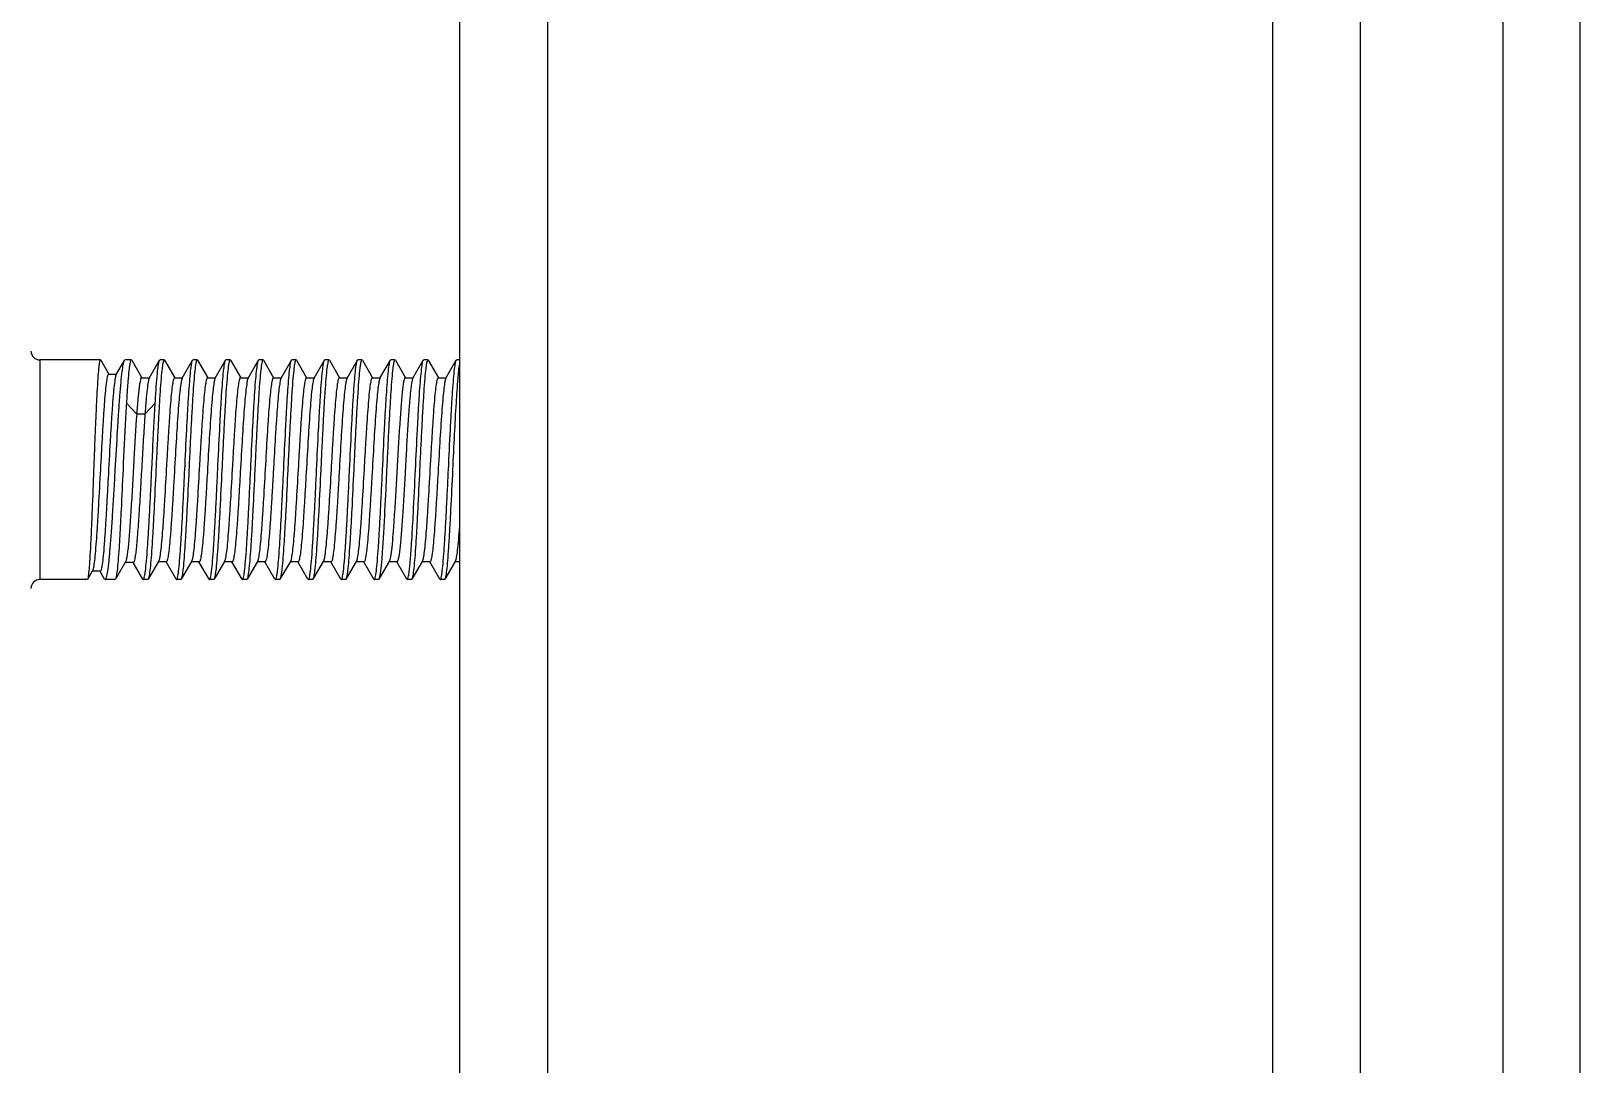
# Model space of a CAD drawing. Extents: x 27938 to 650306, y -92720 to 1524912.
# Drawn here: x 323240 to 323817, y 832336 to 832720 of the extents above; entities that cross this region are included whole.
import ezdxf

# ---------------------------------------------------------------- set-up
doc = ezdxf.new("R2010")
doc.units = 0
doc.header["$LTSCALE"] = 1000
doc.header["$MEASUREMENT"] = 0

msp = doc.modelspace()

# ---------------------------------------------------------------- linework, layer by layer
for p, q in [((323816.62, 830407.72), (323816.62, 833076.19)), ((323788, 830692.17), (323788, 832955.31)), ((323399.57, 832802.45), (323399.57, 830087.54)), ((323432.28, 832802.45), (323432.28, 830087.54)), ((323702.14, 832802.45), (323702.14, 830087.54)), ((323734.85, 832802.45), (323734.85, 830087.54)), ((323243.38, 832598.02), (323243.38, 832516.24)), ((323265.94, 832598.02), (323243.38, 832598.02)), ((323266.06, 832597.92), (323265.94, 832598.02)), ((323266.06, 832597.92), (323269.05, 832592.76)), ((323271.84, 832592.6), (323274.88, 832597.83)), ((323274.88, 832597.83), (323275.09, 832598.02)), ((323277.42, 832598.02), (323275.09, 832598.02)), ((323277.58, 832597.88), (323277.42, 832598.02)), ((323277.58, 832597.88), (323281.35, 832591.39)), ((323284.13, 832591.23), (323287.99, 832597.88)), ((323289.68, 832598.02), (323288.15, 832598.02)), ((323289.84, 832597.88), (323289.68, 832598.02)), ((323289.84, 832597.88), (323293.62, 832591.39)), ((323296.4, 832591.23), (323300.25, 832597.88)), ((323300.25, 832597.88), (323300.41, 832598.02)), ((323301.95, 832598.02), (323300.41, 832598.02)), ((323302.11, 832597.88), (323301.95, 832598.02)), ((323302.11, 832597.88), (323305.88, 832591.39)), ((323308.66, 832591.23), (323312.52, 832597.88)), ((323312.52, 832597.88), (323312.68, 832598.02)), ((323314.22, 832598.02), (323312.68, 832598.02)), ((323314.38, 832597.88), (323314.22, 832598.02)), ((323314.38, 832597.88), (323318.15, 832591.39)), ((323320.93, 832591.23), (323324.79, 832597.88)), ((323324.79, 832597.88), (323324.95, 832598.02)), ((323326.48, 832598.02), (323324.95, 832598.02)), ((323326.64, 832597.88), (323326.48, 832598.02)), ((323326.64, 832597.88), (323330.42, 832591.39)), ((323333.2, 832591.23), (323337.05, 832597.88)), ((323338.75, 832598.02), (323337.21, 832598.02)), ((323338.91, 832597.88), (323338.75, 832598.02)), ((323338.91, 832597.88), (323342.68, 832591.39)), ((323345.46, 832591.23), (323349.32, 832597.88)), ((323349.32, 832597.88), (323349.48, 832598.02)), ((323351.02, 832598.02), (323349.48, 832598.02)), ((323351.18, 832597.88), (323351.02, 832598.02)), ((323351.18, 832597.88), (323354.95, 832591.39)), ((323357.73, 832591.23), (323361.58, 832597.88)), ((323361.58, 832597.88), (323361.75, 832598.02)), ((323363.28, 832598.02), (323361.75, 832598.02)), ((323363.44, 832597.88), (323363.28, 832598.02)), ((323363.44, 832597.88), (323367.22, 832591.39)), ((323370, 832591.23), (323373.85, 832597.88)), ((323373.85, 832597.88), (323374.01, 832598.02)), ((323375.55, 832598.02), (323374.01, 832598.02)), ((323375.71, 832597.88), (323375.55, 832598.02)), ((323375.71, 832597.88), (323379.48, 832591.39)), ((323382.26, 832591.23), (323386.12, 832597.88)), ((323386.12, 832597.88), (323386.28, 832598.02)), ((323387.81, 832598.02), (323386.28, 832598.02)), ((323387.97, 832597.88), (323387.81, 832598.02)), ((323387.97, 832597.88), (323391.75, 832591.39)), ((323394.53, 832591.23), (323398.38, 832597.88)), ((323398.38, 832597.88), (323398.54, 832598.02)), ((323399.57, 832598.02), (323398.54, 832598.02)), ((323268.96, 832592.76), (323271.94, 832592.76)), ((323281.26, 832591.39), (323284.23, 832591.39)), ((323293.52, 832591.39), (323296.49, 832591.39)), ((323296.4, 832591.23), (323296.32, 832591.07)), ((323305.79, 832591.39), (323308.76, 832591.39)), ((323308.66, 832591.23), (323308.58, 832591.06)), ((323318.06, 832591.39), (323321.03, 832591.39)), ((323320.93, 832591.23), (323320.85, 832591.05)), ((323330.32, 832591.39), (323333.29, 832591.39)), ((323342.59, 832591.39), (323345.56, 832591.39)), ((323345.46, 832591.23), (323345.37, 832591.04)), ((323354.85, 832591.39), (323357.83, 832591.39)), ((323357.73, 832591.23), (323357.64, 832591.03)), ((323367.12, 832591.39), (323370.09, 832591.39)), ((323370, 832591.23), (323369.9, 832591.02)), ((323379.39, 832591.39), (323382.36, 832591.39)), ((323391.65, 832591.39), (323394.62, 832591.39)), ((323394.53, 832591.23), (323394.43, 832591)), ((323279.46, 832577.87), (323275.62, 832581.88)), ((323286.35, 832581.88), (323282.53, 832577.87)), ((323282.53, 832577.87), (323279.46, 832577.87)), ((323323.52, 832559.35), (323323.42, 832557.13)), ((323334.15, 832557.13), (323334.25, 832559.35)), ((323262.9, 832519.33), (323261.15, 832516.32)), ((323262.99, 832519.48), (323262.9, 832519.33)), ((323265.88, 832519.33), (323262.9, 832519.33)), ((323267.46, 832516.46), (323265.81, 832519.29)), ((323275.3, 832522.8), (323271.56, 832516.36)), ((323278.18, 832522.63), (323275.21, 832522.63)), ((323281.7, 832516.4), (323278.08, 832522.63)), ((323287.58, 832523.03), (323283.71, 832516.38)), ((323290.46, 832522.86), (323287.49, 832522.86)), ((323294.12, 832516.38), (323290.36, 832522.86)), ((323299.85, 832523.03), (323295.98, 832516.38)), ((323302.72, 832522.86), (323299.75, 832522.86)), ((323306.39, 832516.38), (323302.63, 832522.86)), ((323312.11, 832523.03), (323308.24, 832516.38)), ((323314.99, 832522.86), (323312.02, 832522.86)), ((323318.65, 832516.38), (323314.89, 832522.86)), ((323324.38, 832523.03), (323320.51, 832516.38)), ((323327.26, 832522.86), (323324.28, 832522.86)), ((323330.92, 832516.38), (323327.16, 832522.86)), ((323336.65, 832523.03), (323332.78, 832516.38)), ((323339.52, 832522.86), (323336.55, 832522.86)), ((323343.18, 832516.38), (323339.43, 832522.86)), ((323348.91, 832523.03), (323345.04, 832516.38)), ((323351.79, 832522.86), (323348.82, 832522.86)), ((323355.45, 832516.38), (323351.69, 832522.86)), ((323361.18, 832523.03), (323357.31, 832516.38)), ((323364.05, 832522.86), (323361.08, 832522.86)), ((323367.72, 832516.38), (323363.96, 832522.86)), ((323373.45, 832523.03), (323369.58, 832516.38)), ((323376.32, 832522.86), (323373.35, 832522.86)), ((323379.98, 832516.38), (323376.22, 832522.86)), ((323385.71, 832523.03), (323381.84, 832516.38)), ((323388.59, 832522.86), (323385.62, 832522.86)), ((323392.25, 832516.38), (323388.49, 832522.86)), ((323397.98, 832523.03), (323394.11, 832516.38)), ((323399.57, 832522.86), (323397.88, 832522.86)), ((323261.06, 832516.24), (323243.38, 832516.24)), ((323261.15, 832516.32), (323261.06, 832516.24)), ((323267.46, 832516.46), (323267.71, 832516.24)), ((323271.42, 832516.24), (323267.71, 832516.24)), ((323271.56, 832516.36), (323271.42, 832516.24)), ((323281.7, 832516.4), (323281.88, 832516.24)), ((323283.55, 832516.24), (323281.88, 832516.24)), ((323283.71, 832516.38), (323283.55, 832516.24)), ((323294.12, 832516.38), (323294.28, 832516.24)), ((323295.82, 832516.24), (323294.28, 832516.24)), ((323295.98, 832516.38), (323295.82, 832516.24)), ((323306.39, 832516.38), (323306.55, 832516.24)), ((323308.08, 832516.24), (323306.55, 832516.24)), ((323308.24, 832516.38), (323308.08, 832516.24)), ((323318.65, 832516.38), (323318.81, 832516.24)), ((323320.35, 832516.24), (323318.81, 832516.24)), ((323320.51, 832516.38), (323320.35, 832516.24)), ((323330.92, 832516.38), (323331.08, 832516.24)), ((323332.62, 832516.24), (323331.08, 832516.24)), ((323332.78, 832516.38), (323332.62, 832516.24)), ((323343.18, 832516.38), (323343.35, 832516.24)), ((323344.88, 832516.24), (323343.35, 832516.24)), ((323345.04, 832516.38), (323344.88, 832516.24)), ((323355.45, 832516.38), (323355.61, 832516.24)), ((323357.15, 832516.24), (323355.61, 832516.24)), ((323357.31, 832516.38), (323357.15, 832516.24)), ((323367.72, 832516.38), (323367.88, 832516.24)), ((323369.41, 832516.24), (323367.88, 832516.24)), ((323369.58, 832516.38), (323369.42, 832516.24)), ((323379.98, 832516.38), (323380.15, 832516.24)), ((323381.68, 832516.24), (323380.14, 832516.24)), ((323381.84, 832516.38), (323381.68, 832516.24)), ((323392.25, 832516.38), (323392.41, 832516.24)), ((323393.95, 832516.24), (323392.41, 832516.24)), ((323394.11, 832516.38), (323393.95, 832516.24))]:
    msp.add_line(p, q)
for centre, start, end in [((323243.38, 832601.29), 180, 270), ((323243.38, 832512.97), 90, 180)]:
    msp.add_arc(centre, 3.27, start, end)
for points, knots in [([(323265.94, 832598.02), (323265.86, 832598.02), (323265.71, 832597.67), (323265.59, 832597.14), (323265.43, 832596.12), (323265.2, 832594.11), (323264.93, 832590.69), (323264.63, 832585.68), (323264.33, 832579.56), (323264.02, 832572.58), (323263.72, 832565), (323263.52, 832559.79), (323263.42, 832557.13)], [0, 0, 0, 0, 0.006203, 0.021073, 0.045141, 0.078305, 0.170688, 0.294821, 0.44599, 0.618417, 0.805472, 1, 1, 1, 1]), ([(323271.48, 832557.13), (323271.77, 832562.04), (323272.17, 832569.21), (323272.75, 832578.37), (323273.16, 832584.32), (323273.58, 832589.34), (323273.96, 832593.3), (323274.38, 832595.98), (323274.63, 832597.41), (323274.88, 832597.83)], [0, 0, 0, 0, 0.361155, 0.526427, 0.673911, 0.798642, 0.896457, 0.964179, 1, 1, 1, 1]), ([(323277.42, 832598.02), (323277.3, 832598.02), (323277.1, 832597.54), (323276.93, 832596.81), (323276.71, 832595.42), (323276.5, 832593.61), (323276.27, 832591.28), (323275.96, 832587.33), (323275.76, 832584.14), (323275.62, 832581.88)], [0, 0, 0, 0, 0.021546, 0.072917, 0.155846, 0.269667, 0.412995, 0.584026, 1, 1, 1, 1]), ([(323286.35, 832581.88), (323286.47, 832583.96), (323286.71, 832587.66), (323287.1, 832592.46), (323287.43, 832595.54), (323287.74, 832597.16), (323287.88, 832597.7), (323287.99, 832597.88)], [0, 0, 0, 0, 0.387446, 0.690986, 0.897716, 0.962073, 1, 1, 1, 1]), ([(323289.68, 832598.02), (323289.59, 832598.02), (323289.41, 832597.68), (323289.27, 832597.13), (323289.08, 832596.12), (323288.81, 832594.11), (323288.48, 832590.69), (323288.11, 832585.67), (323287.74, 832579.55), (323287.37, 832572.57), (323286.99, 832565), (323286.74, 832559.79), (323286.62, 832557.13)], [0, 0, 0, 0, 0.006697, 0.021779, 0.045964, 0.079194, 0.171609, 0.295674, 0.446694, 0.618911, 0.805729, 1, 1, 1, 1]), ([(323287.99, 832597.88), (323288.01, 832597.91), (323288.05, 832597.98), (323288.12, 832598.02), (323288.15, 832598.02)], [0, 0, 0, 0, 0.600476, 1, 1, 1, 1]), ([(323297.35, 832557.13), (323297.58, 832562.08), (323297.93, 832569.3), (323298.42, 832578.53), (323298.77, 832584.51), (323299.13, 832589.53), (323299.45, 832593.46), (323299.82, 832596.09), (323300.02, 832597.48), (323300.25, 832597.88)], [0, 0, 0, 0, 0.363963, 0.530225, 0.678242, 0.802937, 0.90006, 0.966368, 1, 1, 1, 1]), ([(323301.95, 832598.02), (323301.86, 832598.02), (323301.68, 832597.68), (323301.54, 832597.13), (323301.34, 832596.13), (323301.07, 832594.11), (323300.75, 832590.69), (323300.38, 832585.67), (323300.01, 832579.55), (323299.63, 832572.58), (323299.26, 832565), (323299.01, 832559.79), (323298.88, 832557.13)], [0, 0, 0, 0, 0.006689, 0.021764, 0.045941, 0.079165, 0.171569, 0.295632, 0.446659, 0.618889, 0.805716, 1, 1, 1, 1]), ([(323309.61, 832557.13), (323309.85, 832562.08), (323310.19, 832569.3), (323310.68, 832578.53), (323311.03, 832584.51), (323311.39, 832589.53), (323311.71, 832593.46), (323312.09, 832596.09), (323312.29, 832597.48), (323312.52, 832597.88)], [0, 0, 0, 0, 0.363959, 0.530225, 0.678245, 0.80294, 0.900061, 0.966367, 1, 1, 1, 1]), ([(323314.22, 832598.02), (323314.12, 832598.02), (323313.94, 832597.69), (323313.8, 832597.13), (323313.61, 832596.13), (323313.34, 832594.11), (323313.01, 832590.69), (323312.65, 832585.67), (323312.28, 832579.55), (323311.9, 832572.58), (323311.53, 832565), (323311.28, 832559.79), (323311.15, 832557.13)], [0, 0, 0, 0, 0.00668, 0.021743, 0.045911, 0.079128, 0.171521, 0.29558, 0.446613, 0.618858, 0.805701, 1, 1, 1, 1]), ([(323321.88, 832557.13), (323322.12, 832562.08), (323322.46, 832569.3), (323322.95, 832578.53), (323323.3, 832584.51), (323323.66, 832589.53), (323323.98, 832593.46), (323324.36, 832596.09), (323324.56, 832597.48), (323324.79, 832597.88)], [0, 0, 0, 0, 0.363957, 0.530226, 0.678247, 0.80294, 0.900059, 0.966367, 1, 1, 1, 1]), ([(323326.48, 832598.02), (323326.4, 832598.02), (323326.22, 832597.71), (323326.08, 832597.19), (323325.9, 832596.26), (323325.64, 832594.37), (323325.32, 832591.17), (323324.97, 832586.47), (323324.61, 832580.71), (323324.25, 832574.1), (323323.88, 832566.89), (323323.64, 832561.9), (323323.52, 832559.35)], [0, 0, 0, 0, 0.006689, 0.021571, 0.045424, 0.078208, 0.169526, 0.292465, 0.442701, 0.6149, 0.802905, 1, 1, 1, 1]), ([(323334.25, 832559.35), (323334.48, 832564.08), (323334.81, 832570.95), (323335.28, 832579.71), (323335.62, 832585.33), (323335.97, 832590.04), (323336.28, 832593.73), (323336.64, 832596.2), (323336.83, 832597.5), (323337.05, 832597.88)], [0, 0, 0, 0, 0.367266, 0.533405, 0.680662, 0.804347, 0.900563, 0.966339, 1, 1, 1, 1]), ([(323338.75, 832598.02), (323338.66, 832598.02), (323338.48, 832597.68), (323338.33, 832597.13), (323338.14, 832596.13), (323337.87, 832594.11), (323337.55, 832590.69), (323337.18, 832585.67), (323336.81, 832579.55), (323336.43, 832572.58), (323336.06, 832565), (323335.81, 832559.79), (323335.68, 832557.13)], [0, 0, 0, 0, 0.006689, 0.021763, 0.04594, 0.079164, 0.171568, 0.295631, 0.446657, 0.618886, 0.805714, 1, 1, 1, 1]), ([(323337.05, 832597.88), (323337.07, 832597.92), (323337.11, 832597.98), (323337.18, 832598.02), (323337.21, 832598.02)], [0, 0, 0, 0, 0.600612, 1, 1, 1, 1]), ([(323346.41, 832557.13), (323346.65, 832562.08), (323346.99, 832569.3), (323347.48, 832578.53), (323347.83, 832584.51), (323348.19, 832589.53), (323348.51, 832593.46), (323348.89, 832596.09), (323349.09, 832597.48), (323349.32, 832597.88)], [0, 0, 0, 0, 0.363961, 0.530225, 0.678245, 0.802939, 0.90006, 0.966367, 1, 1, 1, 1]), ([(323351.02, 832598.02), (323350.92, 832598.02), (323350.74, 832597.69), (323350.6, 832597.13), (323350.41, 832596.13), (323350.14, 832594.11), (323349.81, 832590.69), (323349.45, 832585.68), (323349.07, 832579.56), (323348.7, 832572.58), (323348.32, 832565), (323348.08, 832559.79), (323347.95, 832557.13)], [0, 0, 0, 0, 0.006676, 0.021733, 0.045899, 0.079113, 0.171508, 0.295569, 0.446596, 0.61884, 0.805693, 1, 1, 1, 1]), ([(323358.68, 832557.13), (323358.92, 832562.08), (323359.26, 832569.3), (323359.75, 832578.53), (323360.1, 832584.51), (323360.46, 832589.53), (323360.78, 832593.46), (323361.15, 832596.09), (323361.35, 832597.48), (323361.58, 832597.88)], [0, 0, 0, 0, 0.363962, 0.530226, 0.678239, 0.802933, 0.900057, 0.966368, 1, 1, 1, 1]), ([(323363.28, 832598.02), (323363.19, 832598.02), (323363.01, 832597.68), (323362.87, 832597.13), (323362.67, 832596.12), (323362.4, 832594.11), (323362.08, 832590.69), (323361.71, 832585.67), (323361.34, 832579.55), (323360.97, 832572.57), (323360.59, 832565), (323360.34, 832559.79), (323360.21, 832557.13)], [0, 0, 0, 0, 0.006697, 0.021779, 0.045964, 0.079195, 0.171609, 0.295674, 0.446694, 0.618911, 0.805729, 1, 1, 1, 1]), ([(323370.94, 832557.13), (323371.18, 832562.08), (323371.52, 832569.3), (323372.01, 832578.53), (323372.37, 832584.51), (323372.72, 832589.53), (323373.04, 832593.46), (323373.42, 832596.09), (323373.62, 832597.48), (323373.85, 832597.88)], [0, 0, 0, 0, 0.363963, 0.530225, 0.678242, 0.802937, 0.90006, 0.966368, 1, 1, 1, 1]), ([(323375.55, 832598.02), (323375.46, 832598.02), (323375.28, 832597.69), (323375.13, 832597.13), (323374.94, 832596.13), (323374.67, 832594.11), (323374.34, 832590.69), (323373.98, 832585.67), (323373.61, 832579.55), (323373.23, 832572.58), (323372.86, 832565), (323372.61, 832559.79), (323372.48, 832557.13)], [0, 0, 0, 0, 0.006686, 0.021758, 0.045933, 0.079154, 0.171555, 0.295617, 0.446646, 0.618881, 0.805711, 1, 1, 1, 1]), ([(323383.21, 832557.13), (323383.45, 832562.08), (323383.79, 832569.3), (323384.28, 832578.53), (323384.63, 832584.51), (323384.99, 832589.53), (323385.31, 832593.46), (323385.69, 832596.09), (323385.89, 832597.48), (323386.12, 832597.88)], [0, 0, 0, 0, 0.363958, 0.530225, 0.678245, 0.80294, 0.90006, 0.966367, 1, 1, 1, 1]), ([(323387.81, 832598.02), (323387.72, 832598.02), (323387.54, 832597.69), (323387.4, 832597.13), (323387.21, 832596.13), (323386.94, 832594.11), (323386.61, 832590.69), (323386.25, 832585.68), (323385.87, 832579.56), (323385.5, 832572.58), (323385.12, 832565), (323384.87, 832559.79), (323384.75, 832557.13)], [0, 0, 0, 0, 0.006677, 0.021736, 0.045902, 0.079117, 0.171507, 0.295565, 0.446598, 0.618848, 0.805696, 1, 1, 1, 1]), ([(323395.48, 832557.13), (323395.71, 832562.08), (323396.06, 832569.3), (323396.55, 832578.53), (323396.9, 832584.51), (323397.26, 832589.53), (323397.58, 832593.46), (323397.95, 832596.09), (323398.15, 832597.48), (323398.38, 832597.88)], [0, 0, 0, 0, 0.363957, 0.530228, 0.678248, 0.80294, 0.900058, 0.966367, 1, 1, 1, 1]), ([(323399.57, 832596.61), (323399.23, 832594.79), (323398.81, 832589.91), (323398.21, 832581.13), (323397.62, 832569.8), (323397.22, 832561.51), (323397.01, 832557.13)], [0, 0, 0, 0, 0.140058, 0.370691, 0.667791, 1, 1, 1, 1]), ([(323268.96, 832592.76), (323268.88, 832592.76), (323268.69, 832592.49), (323268.55, 832591.99), (323268.35, 832591.12), (323268.09, 832589.37), (323267.76, 832586.4), (323267.4, 832582.06), (323267.03, 832576.75), (323266.67, 832570.7), (323266.3, 832564.12), (323265.81, 832555.02), (323265.34, 832546.03), (323264.84, 832537.49), (323264.48, 832531.95), (323264.12, 832527.29), (323263.79, 832523.63), (323263.42, 832521.17), (323263.21, 832519.86), (323262.99, 832519.48)], [0, 0, 0, 0, 0.003488, 0.010904, 0.022688, 0.038824, 0.083607, 0.143647, 0.216697, 0.300025, 0.390537, 0.484902, 0.671459, 0.756962, 0.833182, 0.897479, 0.947675, 0.982144, 1, 1, 1, 1]), ([(323271.84, 832592.6), (323271.61, 832592.2), (323271.39, 832590.83), (323271, 832588.25), (323270.66, 832584.43), (323270.29, 832579.61), (323269.92, 832573.92), (323269.42, 832565.25), (323268.94, 832556.21), (323268.45, 832547.12), (323268.09, 832540.64), (323267.73, 832534.72), (323267.37, 832529.59), (323267.02, 832525.38), (323266.69, 832522.31), (323266.37, 832520.41), (323266.13, 832519.59), (323265.96, 832519.33), (323265.88, 832519.33)], [0, 0, 0, 0, 0.018844, 0.055045, 0.107437, 0.174076, 0.252464, 0.339678, 0.527511, 0.621285, 0.710453, 0.791854, 0.862644, 0.920393, 0.963178, 0.989688, 0.996707, 1, 1, 1, 1]), ([(323281.26, 832591.39), (323281.15, 832591.39), (323280.94, 832591.01), (323280.77, 832590.37), (323280.54, 832589.22), (323280.23, 832586.93), (323279.85, 832583.08), (323279.59, 832579.76), (323279.46, 832577.87)], [0, 0, 0, 0, 0.023235, 0.075178, 0.15823, 0.271917, 0.585415, 1, 1, 1, 1]), ([(323284.13, 832591.23), (323283.89, 832590.81), (323283.65, 832589.36), (323283.25, 832586.64), (323282.89, 832582.64), (323282.65, 832579.58), (323282.53, 832577.87)], [0, 0, 0, 0, 0.108395, 0.316903, 0.618184, 1, 1, 1, 1]), ([(323293.52, 832591.39), (323293.44, 832591.39), (323293.26, 832591.15), (323293.02, 832590.36), (323292.69, 832588.55), (323292.36, 832585.63), (323292, 832581.64), (323291.64, 832576.79), (323291.28, 832571.22), (323290.91, 832565.15), (323290.43, 832556.68), (323289.96, 832548.28), (323289.46, 832540.26), (323289.1, 832535.01), (323288.73, 832530.57), (323288.4, 832527.06), (323288.03, 832524.67), (323287.8, 832523.4), (323287.58, 832523.03)], [0, 0, 0, 0, 0.003515, 0.010772, 0.037949, 0.081609, 0.140308, 0.211978, 0.294061, 0.383612, 0.477415, 0.664253, 0.750571, 0.827952, 0.893624, 0.945254, 0.981055, 1, 1, 1, 1]), ([(323296.32, 832591.07), (323296.13, 832590.6), (323295.88, 832589.23), (323295.53, 832586.65), (323295.19, 832583.02), (323294.67, 832576.52), (323294.08, 832567), (323293.51, 832556.9), (323293.03, 832548.54), (323292.67, 832542.58), (323292.31, 832537.12), (323291.96, 832532.38), (323291.6, 832528.49), (323291.27, 832525.63), (323290.95, 832523.87), (323290.71, 832523.1), (323290.54, 832522.86), (323290.46, 832522.86)], [0, 0, 0, 0, 0.022098, 0.060554, 0.114206, 0.18123, 0.34569, 0.53115, 0.623722, 0.711849, 0.792446, 0.862698, 0.92016, 0.962863, 0.989437, 0.99654, 1, 1, 1, 1]), ([(323305.79, 832591.39), (323305.71, 832591.39), (323305.53, 832591.15), (323305.29, 832590.36), (323304.96, 832588.55), (323304.63, 832585.63), (323304.27, 832581.64), (323303.91, 832576.79), (323303.55, 832571.22), (323303.18, 832565.15), (323302.7, 832556.68), (323302.22, 832548.28), (323301.72, 832540.26), (323301.36, 832535.01), (323301, 832530.57), (323300.66, 832527.06), (323300.29, 832524.67), (323300.07, 832523.4), (323299.85, 832523.03)], [0, 0, 0, 0, 0.003515, 0.010772, 0.037949, 0.081609, 0.140308, 0.211978, 0.294061, 0.383612, 0.477415, 0.664253, 0.750571, 0.827952, 0.893624, 0.945254, 0.981055, 1, 1, 1, 1]), ([(323308.58, 832591.06), (323308.39, 832590.59), (323308.14, 832589.21), (323307.79, 832586.62), (323307.45, 832582.99), (323306.94, 832576.49), (323306.35, 832566.97), (323305.78, 832556.87), (323305.3, 832548.52), (323304.94, 832542.56), (323304.58, 832537.11), (323304.22, 832532.37), (323303.87, 832528.48), (323303.54, 832525.63), (323303.22, 832523.87), (323302.98, 832523.1), (323302.8, 832522.86), (323302.72, 832522.86)], [0, 0, 0, 0, 0.022237, 0.060809, 0.11455, 0.181633, 0.346125, 0.531524, 0.624042, 0.712107, 0.792639, 0.862829, 0.920237, 0.962898, 0.989446, 0.996542, 1, 1, 1, 1]), ([(323318.06, 832591.39), (323317.97, 832591.39), (323317.8, 832591.15), (323317.55, 832590.36), (323317.23, 832588.55), (323316.89, 832585.63), (323316.53, 832581.64), (323316.17, 832576.79), (323315.81, 832571.22), (323315.45, 832565.15), (323314.96, 832556.68), (323314.49, 832548.28), (323313.99, 832540.26), (323313.63, 832535.01), (323313.27, 832530.57), (323312.93, 832527.06), (323312.56, 832524.67), (323312.33, 832523.4), (323312.11, 832523.03)], [0, 0, 0, 0, 0.003515, 0.010772, 0.037949, 0.081609, 0.140308, 0.211978, 0.294061, 0.383612, 0.477416, 0.664253, 0.750571, 0.827952, 0.893624, 0.945254, 0.981055, 1, 1, 1, 1]), ([(323320.85, 832591.05), (323320.65, 832590.58), (323320.41, 832589.19), (323320.05, 832586.6), (323319.71, 832582.96), (323319.2, 832576.45), (323318.61, 832566.94), (323318.04, 832556.84), (323317.56, 832548.49), (323317.2, 832542.54), (323316.84, 832537.09), (323316.49, 832532.36), (323316.14, 832528.47), (323315.81, 832525.62), (323315.48, 832523.86), (323315.24, 832523.1), (323315.07, 832522.86), (323314.99, 832522.86)], [0, 0, 0, 0, 0.022376, 0.061065, 0.114893, 0.182035, 0.346559, 0.531898, 0.624361, 0.712364, 0.792832, 0.86296, 0.920314, 0.962934, 0.989455, 0.996544, 1, 1, 1, 1]), ([(323330.32, 832591.39), (323330.24, 832591.39), (323330.06, 832591.15), (323329.82, 832590.37), (323329.5, 832588.57), (323329.16, 832585.67), (323328.8, 832581.71), (323328.45, 832576.89), (323327.95, 832569.21), (323327.6, 832563.17), (323327.36, 832558.99)], [0, 0, 0, 0, 0.007368, 0.022553, 0.07941, 0.170757, 0.293599, 0.443643, 0.615565, 1, 1, 1, 1]), ([(323333.2, 832591.23), (323333, 832590.89), (323332.78, 832589.76), (323332.44, 832587.63), (323332.12, 832584.52), (323331.78, 832580.57), (323331.45, 832575.88), (323330.98, 832568.61), (323330.65, 832562.91), (323330.43, 832558.99)], [0, 0, 0, 0, 0.036414, 0.10397, 0.201071, 0.324823, 0.471425, 0.636308, 1, 1, 1, 1]), ([(323342.59, 832591.39), (323342.51, 832591.39), (323342.33, 832591.15), (323342.09, 832590.36), (323341.76, 832588.55), (323341.43, 832585.63), (323341.07, 832581.64), (323340.71, 832576.79), (323340.34, 832571.22), (323339.98, 832565.15), (323339.49, 832556.68), (323339.02, 832548.28), (323338.52, 832540.26), (323338.16, 832535.01), (323337.8, 832530.57), (323337.46, 832527.06), (323337.09, 832524.67), (323336.86, 832523.4), (323336.65, 832523.03)], [0, 0, 0, 0, 0.003516, 0.010772, 0.037949, 0.081609, 0.140308, 0.211978, 0.294061, 0.383612, 0.477416, 0.664254, 0.750571, 0.827952, 0.893624, 0.945254, 0.981055, 1, 1, 1, 1]), ([(323345.37, 832591.04), (323345.18, 832590.56), (323344.93, 832589.16), (323344.58, 832586.55), (323344.24, 832582.9), (323343.73, 832576.39), (323343.14, 832566.87), (323342.57, 832556.78), (323342.09, 832548.44), (323341.73, 832542.5), (323341.37, 832537.06), (323341.02, 832532.34), (323340.67, 832528.46), (323340.34, 832525.62), (323340.02, 832523.86), (323339.78, 832523.1), (323339.6, 832522.86), (323339.52, 832522.86)], [0, 0, 0, 0, 0.022654, 0.061574, 0.115578, 0.182837, 0.347426, 0.532643, 0.624999, 0.712877, 0.793216, 0.863221, 0.920468, 0.963004, 0.989473, 0.996549, 1, 1, 1, 1]), ([(323354.85, 832591.39), (323354.77, 832591.39), (323354.59, 832591.15), (323354.35, 832590.36), (323354.03, 832588.55), (323353.69, 832585.63), (323353.33, 832581.64), (323352.97, 832576.79), (323352.61, 832571.22), (323352.25, 832565.15), (323351.76, 832556.68), (323351.29, 832548.28), (323350.79, 832540.26), (323350.43, 832535.01), (323350.06, 832530.57), (323349.73, 832527.06), (323349.36, 832524.67), (323349.13, 832523.4), (323348.91, 832523.03)], [0, 0, 0, 0, 0.003516, 0.010771, 0.037949, 0.081609, 0.140308, 0.211978, 0.294061, 0.383613, 0.477416, 0.664254, 0.750571, 0.827952, 0.893624, 0.945254, 0.981055, 1, 1, 1, 1]), ([(323357.64, 832591.03), (323357.45, 832590.54), (323357.2, 832589.14), (323356.84, 832586.52), (323356.5, 832582.87), (323355.99, 832576.35), (323355.4, 832566.84), (323354.83, 832556.75), (323354.36, 832548.42), (323354, 832542.48), (323353.64, 832537.05), (323353.29, 832532.33), (323352.93, 832528.45), (323352.6, 832525.62), (323352.28, 832523.86), (323352.04, 832523.1), (323351.87, 832522.86), (323351.79, 832522.86)], [0, 0, 0, 0, 0.022792, 0.061828, 0.11592, 0.183237, 0.347858, 0.533014, 0.625317, 0.713133, 0.793408, 0.863351, 0.920544, 0.963039, 0.989482, 0.996551, 1, 1, 1, 1]), ([(323367.12, 832591.39), (323367.04, 832591.39), (323366.86, 832591.15), (323366.62, 832590.36), (323366.29, 832588.55), (323365.96, 832585.63), (323365.6, 832581.64), (323365.24, 832576.79), (323364.88, 832571.22), (323364.51, 832565.15), (323364.03, 832556.68), (323363.55, 832548.28), (323363.05, 832540.26), (323362.7, 832535.01), (323362.33, 832530.57), (323362, 832527.06), (323361.62, 832524.67), (323361.4, 832523.4), (323361.18, 832523.03)], [0, 0, 0, 0, 0.003516, 0.010771, 0.037949, 0.081609, 0.140308, 0.211978, 0.294061, 0.383613, 0.477416, 0.664254, 0.750571, 0.827952, 0.893624, 0.945254, 0.981055, 1, 1, 1, 1]), ([(323369.9, 832591.02), (323369.71, 832590.53), (323369.46, 832589.12), (323369.11, 832586.5), (323368.77, 832582.84), (323368.26, 832576.32), (323367.67, 832566.8), (323367.1, 832556.72), (323366.62, 832548.39), (323366.26, 832542.46), (323365.9, 832537.03), (323365.55, 832532.32), (323365.2, 832528.45), (323364.87, 832525.61), (323364.55, 832523.86), (323364.31, 832523.1), (323364.13, 832522.86), (323364.05, 832522.86)], [0, 0, 0, 0, 0.022931, 0.062083, 0.116262, 0.183637, 0.34829, 0.533386, 0.625634, 0.713389, 0.793599, 0.863481, 0.920621, 0.963074, 0.989491, 0.996553, 1, 1, 1, 1]), ([(323379.39, 832591.39), (323379.26, 832591.39), (323379.02, 832590.87), (323378.83, 832590.06), (323378.57, 832588.55), (323378.33, 832586.56), (323378.08, 832584.04), (323377.72, 832579.8), (323377.29, 832573.61), (323376.79, 832565.43), (323376.3, 832556.68), (323375.8, 832547.96), (323375.45, 832542.23), (323375.26, 832539.47)], [0, 0, 0, 0, 0.007549, 0.025288, 0.053782, 0.092698, 0.14142, 0.199125, 0.337396, 0.498012, 0.669894, 0.841157, 1, 1, 1, 1]), ([(323382.26, 832591.23), (323382.14, 832591.01), (323381.96, 832590.37), (323381.59, 832588.43), (323381.2, 832584.78), (323380.73, 832579.18), (323380.27, 832572.19), (323379.79, 832564.24), (323379.17, 832553.23), (323378.69, 832544.92), (323378.33, 832539.47)], [0, 0, 0, 0, 0.014139, 0.038106, 0.114569, 0.22512, 0.362916, 0.519336, 0.684562, 1, 1, 1, 1]), ([(323391.65, 832591.39), (323391.57, 832591.39), (323391.39, 832591.15), (323391.15, 832590.36), (323390.83, 832588.55), (323390.49, 832585.63), (323390.13, 832581.64), (323389.77, 832576.79), (323389.41, 832571.22), (323389.05, 832565.15), (323388.56, 832556.68), (323388.09, 832548.28), (323387.59, 832540.26), (323387.23, 832535.01), (323386.86, 832530.57), (323386.53, 832527.06), (323386.16, 832524.67), (323385.93, 832523.4), (323385.71, 832523.03)], [0, 0, 0, 0, 0.003516, 0.010771, 0.037949, 0.081609, 0.140308, 0.211978, 0.294061, 0.383613, 0.477416, 0.664254, 0.750571, 0.827952, 0.893624, 0.945254, 0.981055, 1, 1, 1, 1]), ([(323394.43, 832591), (323394.24, 832590.51), (323393.99, 832589.09), (323393.64, 832586.45), (323393.29, 832582.77), (323392.79, 832576.25), (323392.2, 832566.74), (323391.63, 832556.66), (323391.15, 832548.34), (323390.79, 832542.42), (323390.44, 832537), (323390.08, 832532.29), (323389.73, 832528.44), (323389.4, 832525.61), (323389.08, 832523.86), (323388.84, 832523.09), (323388.67, 832522.86), (323388.59, 832522.86)], [0, 0, 0, 0, 0.023208, 0.06259, 0.116944, 0.184435, 0.349152, 0.534126, 0.626268, 0.713899, 0.79398, 0.86374, 0.920773, 0.963144, 0.989509, 0.996558, 1, 1, 1, 1]), ([(323275.62, 832581.88), (323275.51, 832580.02), (323275.05, 832571.77), (323274.66, 832563.52), (323274.36, 832557.13)], [0, 0, 0, 0, 0.22604, 1, 1, 1, 1]), ([(323285.07, 832557.13), (323285.18, 832559.33), (323285.58, 832567.59), (323285.99, 832575.84), (323286.35, 832581.88)], [0, 0, 0, 0, 0.2673, 1, 1, 1, 1]), ([(323279.46, 832577.87), (323279.06, 832572.29), (323278.56, 832563.67), (323277.91, 832552.13), (323277.41, 832543.58), (323276.91, 832535.97), (323276.48, 832530.47), (323276.11, 832526.94), (323275.86, 832525.05), (323275.62, 832523.73), (323275.43, 832523.02), (323275.3, 832522.8)], [0, 0, 0, 0, 0.303539, 0.468638, 0.62733, 0.768529, 0.882427, 0.926602, 0.961222, 0.985757, 1, 1, 1, 1]), ([(323282.53, 832577.87), (323282.33, 832575.1), (323281.95, 832569.24), (323281.43, 832560.21), (323280.91, 832550.93), (323280.38, 832542.12), (323279.93, 832535.39), (323279.56, 832530.75), (323279.29, 832527.97), (323279.04, 832525.78), (323278.77, 832524.1), (323278.56, 832523.22), (323278.32, 832522.63), (323278.18, 832522.63)], [0, 0, 0, 0, 0.15003, 0.317321, 0.489066, 0.652114, 0.794019, 0.853588, 0.904016, 0.944371, 0.97394, 0.992316, 1, 1, 1, 1]), ([(323327.36, 832558.99), (323327.12, 832554.7), (323326.76, 832548.42), (323326.26, 832540.36), (323325.9, 832535.08), (323325.54, 832530.61), (323325.2, 832527.08), (323324.83, 832524.68), (323324.6, 832523.41), (323324.38, 832523.03)], [0, 0, 0, 0, 0.357179, 0.522363, 0.670515, 0.796289, 0.895183, 0.963748, 1, 1, 1, 1]), ([(323330.43, 832558.99), (323330.3, 832556.68), (323330.04, 832552.12), (323329.65, 832545.48), (323329.26, 832539.32), (323328.88, 832533.89), (323328.5, 832529.42), (323328.16, 832526.36), (323327.88, 832524.56), (323327.68, 832523.66), (323327.53, 832523.15), (323327.34, 832522.86), (323327.26, 832522.86)], [0, 0, 0, 0, 0.191103, 0.376469, 0.548513, 0.700189, 0.825314, 0.918839, 0.952565, 0.977198, 0.992701, 1, 1, 1, 1]), ([(323263.42, 832557.13), (323263.23, 832552.11), (323262.96, 832544.8), (323262.57, 832535.46), (323262.29, 832529.44), (323262.01, 832524.42), (323261.78, 832520.53), (323261.45, 832518), (323261.35, 832516.67), (323261.15, 832516.32)], [0, 0, 0, 0, 0.36864, 0.53657, 0.68548, 0.810114, 0.906077, 0.97003, 1, 1, 1, 1]), ([(323267.71, 832516.24), (323267.82, 832516.24), (323268.05, 832516.54), (323268.36, 832517.55), (323268.78, 832519.84), (323269.21, 832523.55), (323269.67, 832528.59), (323270.12, 832534.7), (323270.58, 832541.68), (323271.03, 832549.25), (323271.33, 832554.47), (323271.48, 832557.13)], [0, 0, 0, 0, 0.007547, 0.022985, 0.080637, 0.173055, 0.296975, 0.447746, 0.61965, 0.806111, 1, 1, 1, 1]), ([(323274.36, 832557.13), (323274.13, 832552.16), (323273.79, 832544.92), (323273.32, 832535.66), (323272.98, 832529.67), (323272.63, 832524.65), (323272.33, 832520.73), (323271.96, 832518.13), (323271.78, 832516.75), (323271.56, 832516.36)], [0, 0, 0, 0, 0.365079, 0.53175, 0.679987, 0.804667, 0.901508, 0.967249, 1, 1, 1, 1]), ([(323281.88, 832516.24), (323281.98, 832516.24), (323282.17, 832516.56), (323282.32, 832517.13), (323282.52, 832518.13), (323282.81, 832520.15), (323283.15, 832523.56), (323283.53, 832528.58), (323283.92, 832534.7), (323284.3, 832541.68), (323284.69, 832549.25), (323284.94, 832554.47), (323285.07, 832557.13)], [0, 0, 0, 0, 0.006868, 0.022, 0.046199, 0.079427, 0.17181, 0.295831, 0.44681, 0.618994, 0.805771, 1, 1, 1, 1]), ([(323286.62, 832557.13), (323286.38, 832552.17), (323286.04, 832544.95), (323285.55, 832535.72), (323285.2, 832529.74), (323284.84, 832524.72), (323284.52, 832520.79), (323284.14, 832518.17), (323283.94, 832516.77), (323283.71, 832516.38)], [0, 0, 0, 0, 0.364025, 0.530311, 0.678341, 0.803035, 0.90014, 0.966414, 1, 1, 1, 1]), ([(323294.28, 832516.24), (323294.37, 832516.24), (323294.55, 832516.57), (323294.69, 832517.13), (323294.89, 832518.13), (323295.16, 832520.15), (323295.48, 832523.57), (323295.85, 832528.59), (323296.22, 832534.7), (323296.6, 832541.68), (323296.97, 832549.25), (323297.22, 832554.47), (323297.35, 832557.13)], [0, 0, 0, 0, 0.006693, 0.021771, 0.045952, 0.079179, 0.171588, 0.295652, 0.446676, 0.6189, 0.805722, 1, 1, 1, 1]), ([(323298.88, 832557.13), (323298.65, 832552.17), (323298.3, 832544.95), (323297.81, 832535.72), (323297.46, 832529.74), (323297.1, 832524.72), (323296.79, 832520.79), (323296.41, 832518.17), (323296.21, 832516.77), (323295.98, 832516.38)], [0, 0, 0, 0, 0.364027, 0.530312, 0.678339, 0.803032, 0.900139, 0.966415, 1, 1, 1, 1]), ([(323306.55, 832516.24), (323306.64, 832516.24), (323306.82, 832516.57), (323306.96, 832517.13), (323307.16, 832518.13), (323307.42, 832520.15), (323307.75, 832523.57), (323308.12, 832528.59), (323308.49, 832534.71), (323308.86, 832541.68), (323309.24, 832549.25), (323309.49, 832554.47), (323309.61, 832557.13)], [0, 0, 0, 0, 0.006696, 0.021778, 0.045963, 0.079194, 0.171608, 0.295673, 0.446692, 0.618909, 0.805729, 1, 1, 1, 1]), ([(323311.15, 832557.13), (323310.91, 832552.17), (323310.57, 832544.95), (323310.08, 832535.72), (323309.73, 832529.74), (323309.37, 832524.72), (323309.05, 832520.79), (323308.67, 832518.17), (323308.47, 832516.77), (323308.24, 832516.38)], [0, 0, 0, 0, 0.364034, 0.530325, 0.678352, 0.803041, 0.900142, 0.966414, 1, 1, 1, 1]), ([(323318.81, 832516.24), (323318.9, 832516.24), (323319.08, 832516.57), (323319.23, 832517.13), (323319.42, 832518.13), (323319.69, 832520.15), (323320.02, 832523.57), (323320.38, 832528.58), (323320.75, 832534.7), (323321.13, 832541.68), (323321.5, 832549.25), (323321.75, 832554.47), (323321.88, 832557.13)], [0, 0, 0, 0, 0.006683, 0.021751, 0.045922, 0.07914, 0.171535, 0.295594, 0.446618, 0.618857, 0.805703, 1, 1, 1, 1]), ([(323323.42, 832557.13), (323323.18, 832552.17), (323322.84, 832544.95), (323322.35, 832535.72), (323322, 832529.74), (323321.64, 832524.72), (323321.32, 832520.79), (323320.94, 832518.17), (323320.74, 832516.77), (323320.51, 832516.38)], [0, 0, 0, 0, 0.364016, 0.530299, 0.678328, 0.803022, 0.900132, 0.966412, 1, 1, 1, 1]), ([(323331.08, 832516.24), (323331.17, 832516.24), (323331.35, 832516.57), (323331.49, 832517.12), (323331.69, 832518.13), (323331.96, 832520.15), (323332.28, 832523.56), (323332.65, 832528.58), (323333.02, 832534.7), (323333.39, 832541.68), (323333.77, 832549.25), (323334.02, 832554.47), (323334.15, 832557.13)], [0, 0, 0, 0, 0.006671, 0.021725, 0.045886, 0.079098, 0.171491, 0.295553, 0.446588, 0.618835, 0.805687, 1, 1, 1, 1]), ([(323335.68, 832557.13), (323335.45, 832552.17), (323335.1, 832544.95), (323334.61, 832535.72), (323334.26, 832529.74), (323333.9, 832524.72), (323333.58, 832520.79), (323333.21, 832518.17), (323333.01, 832516.77), (323332.78, 832516.38)], [0, 0, 0, 0, 0.364022, 0.530315, 0.678347, 0.803036, 0.900137, 0.966413, 1, 1, 1, 1]), ([(323343.35, 832516.24), (323343.44, 832516.24), (323343.62, 832516.57), (323343.76, 832517.13), (323343.95, 832518.13), (323344.22, 832520.15), (323344.55, 832523.56), (323344.91, 832528.58), (323345.29, 832534.7), (323345.66, 832541.68), (323346.04, 832549.25), (323346.29, 832554.47), (323346.41, 832557.13)], [0, 0, 0, 0, 0.006673, 0.021728, 0.04589, 0.079102, 0.171488, 0.295544, 0.446579, 0.618833, 0.80569, 1, 1, 1, 1]), ([(323347.95, 832557.13), (323347.71, 832552.17), (323347.37, 832544.95), (323346.88, 832535.72), (323346.53, 832529.74), (323346.17, 832524.72), (323345.85, 832520.79), (323345.47, 832518.17), (323345.27, 832516.77), (323345.04, 832516.38)], [0, 0, 0, 0, 0.364021, 0.530312, 0.678344, 0.803036, 0.900139, 0.966413, 1, 1, 1, 1]), ([(323355.61, 832516.24), (323355.7, 832516.24), (323355.88, 832516.57), (323356.03, 832517.13), (323356.22, 832518.13), (323356.49, 832520.15), (323356.82, 832523.57), (323357.18, 832528.58), (323357.55, 832534.7), (323357.93, 832541.68), (323358.3, 832549.25), (323358.55, 832554.47), (323358.68, 832557.13)], [0, 0, 0, 0, 0.006683, 0.021749, 0.045921, 0.079139, 0.171536, 0.295597, 0.446627, 0.618868, 0.805705, 1, 1, 1, 1]), ([(323360.21, 832557.13), (323359.98, 832552.17), (323359.64, 832544.95), (323359.14, 832535.72), (323358.79, 832529.74), (323358.43, 832524.72), (323358.12, 832520.79), (323357.74, 832518.17), (323357.54, 832516.77), (323357.31, 832516.38)], [0, 0, 0, 0, 0.364024, 0.530311, 0.678341, 0.803035, 0.90014, 0.966414, 1, 1, 1, 1]), ([(323367.88, 832516.24), (323367.97, 832516.24), (323368.15, 832516.57), (323368.29, 832517.13), (323368.49, 832518.13), (323368.76, 832520.15), (323369.08, 832523.57), (323369.45, 832528.58), (323369.82, 832534.7), (323370.19, 832541.68), (323370.57, 832549.25), (323370.82, 832554.47), (323370.94, 832557.13)], [0, 0, 0, 0, 0.006692, 0.02177, 0.045951, 0.079177, 0.171585, 0.295649, 0.446674, 0.618898, 0.805721, 1, 1, 1, 1]), ([(323372.48, 832557.13), (323372.39, 832555.29), (323372.06, 832548.26), (323371.71, 832541.24), (323371.42, 832536.06)], [0, 0, 0, 0, 0.261816, 1, 1, 1, 1]), ([(323384.75, 832557.13), (323384.51, 832552.17), (323384.17, 832544.95), (323383.68, 832535.72), (323383.33, 832529.74), (323382.97, 832524.72), (323382.65, 832520.79), (323382.27, 832518.17), (323382.07, 832516.77), (323381.84, 832516.38)], [0, 0, 0, 0, 0.364034, 0.530327, 0.678354, 0.803043, 0.900143, 0.966415, 1, 1, 1, 1]), ([(323382.15, 832536.06), (323382.25, 832537.7), (323382.62, 832544.72), (323382.95, 832551.74), (323383.21, 832557.13)], [0, 0, 0, 0, 0.233581, 1, 1, 1, 1]), ([(323392.41, 832516.24), (323392.5, 832516.24), (323392.68, 832516.57), (323392.82, 832517.13), (323393.02, 832518.13), (323393.29, 832520.15), (323393.61, 832523.57), (323393.98, 832528.58), (323394.35, 832534.7), (323394.73, 832541.68), (323395.1, 832549.25), (323395.35, 832554.47), (323395.48, 832557.13)], [0, 0, 0, 0, 0.006682, 0.021748, 0.045918, 0.079135, 0.171528, 0.295585, 0.446611, 0.618853, 0.805701, 1, 1, 1, 1]), ([(323397.01, 832557.13), (323396.78, 832552.17), (323396.43, 832544.95), (323395.94, 832535.72), (323395.59, 832529.74), (323395.23, 832524.72), (323394.92, 832520.79), (323394.54, 832518.17), (323394.34, 832516.77), (323394.11, 832516.38)], [0, 0, 0, 0, 0.364017, 0.530302, 0.678331, 0.803024, 0.900132, 0.966412, 1, 1, 1, 1]), ([(323371.42, 832536.06), (323371.28, 832533.51), (323371.01, 832528.96), (323370.63, 832523.63), (323370.3, 832520.26), (323370.08, 832518.48), (323369.86, 832517.24), (323369.7, 832516.59), (323369.58, 832516.38)], [0, 0, 0, 0, 0.386254, 0.691736, 0.808776, 0.899775, 0.963628, 1, 1, 1, 1]), ([(323375.26, 832539.47), (323375.12, 832537.37), (323374.86, 832533.6), (323374.42, 832528.68), (323374.06, 832525.49), (323373.72, 832523.79), (323373.56, 832523.22), (323373.45, 832523.03)], [0, 0, 0, 0, 0.381097, 0.684377, 0.893928, 0.960143, 1, 1, 1, 1]), ([(323378.33, 832539.47), (323378.18, 832537.17), (323377.95, 832533.92), (323377.6, 832529.87), (323377.35, 832527.46), (323377.12, 832525.57), (323376.86, 832524.13), (323376.68, 832523.35), (323376.45, 832522.86), (323376.32, 832522.86)], [0, 0, 0, 0, 0.410879, 0.581806, 0.725913, 0.840918, 0.925076, 0.977487, 1, 1, 1, 1]), ([(323380.15, 832516.24), (323380.29, 832516.24), (323380.49, 832516.86), (323380.69, 832517.75), (323380.94, 832519.48), (323381.18, 832521.72), (323381.42, 832524.6), (323381.77, 832529.43), (323382, 832533.31), (323382.15, 832536.06)], [0, 0, 0, 0, 0.021095, 0.073096, 0.157182, 0.272316, 0.416719, 0.588047, 1, 1, 1, 1]), ([(323399.57, 832536.15), (323399.45, 832534.47), (323399.21, 832531.47), (323398.85, 832527.53), (323398.45, 832524.86), (323398.22, 832523.44), (323397.98, 832523.03)], [0, 0, 0, 0, 0.381924, 0.683092, 0.891493, 1, 1, 1, 1])]:
    msp.add_open_spline(points, degree=3, knots=knots)

doc.saveas('drawing.dxf')
